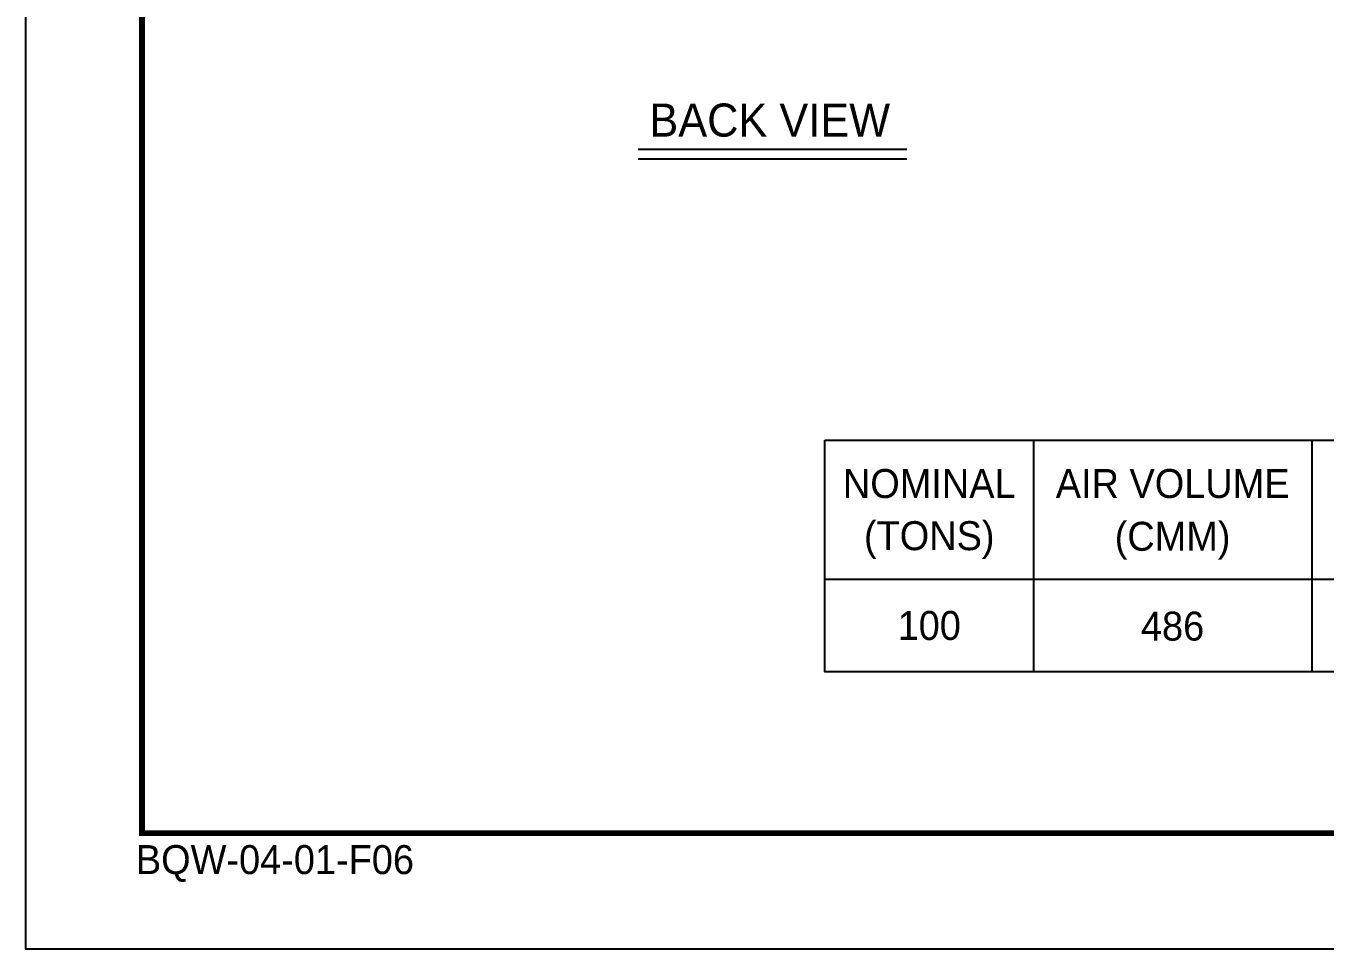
# Model space of a CAD drawing. Header units: millimetres. Extents: x 87724 to 117132, y 70018 to 90813.
# Drawn here: x 87724 to 95575, y 70018 to 75594 of the extents above; entities that cross this region are included whole.
import ezdxf
from ezdxf.enums import TextEntityAlignment as Align

# ---------------------------------------------------------------- set-up
doc = ezdxf.new("R2010")
doc.units = ezdxf.units.MM
for name, color, linetype in [('냉각탑_box', 1, 'Continuous'), ('냉각탑_form', 1, 'Continuous'), ('냉각탑_text', 3, 'Continuous')]:
    doc.layers.add(name, color=color, linetype=linetype)
doc.styles.add('돋움', font='Dotum.ttf')

msp = doc.modelspace()

# ---------------------------------------------------------------- linework, layer by layer
at = {"layer": 'Defpoints'}
msp.add_lwpolyline([(87724.4, 90813.3), (117131.6, 90813.3), (117131.6, 70018.2), (87724.4, 70018.2)], close=True, dxfattribs=at)
at = {"layer": '냉각탑_box'}
for p, q in [((91420.9, 74850.9), (93044.3, 74850.9)), ((91420.9, 74792.7), (93044.3, 74792.7)), ((93809.2, 73092.7), (93809.2, 71692.7)), ((95489.2, 73092.7), (95489.2, 71692.7)), ((92549.2, 72252.7), (107599.2, 72252.7))]:
    msp.add_line(p, q, dxfattribs=at)
msp.add_lwpolyline([(92549.2, 73092.7), (107599.2, 73092.7), (107599.2, 71692.7), (92549.2, 71692.7)], close=True, dxfattribs=at)
at = {"layer": '냉각탑_form', "const_width": 35}
msp.add_lwpolyline([(88424.6, 90113.1), (88424.6, 70718.4), (116431.5, 70718.4), (116431.5, 90113.1)], close=True, dxfattribs=at)

# ---------------------------------------------------------------- texts
at = {"layer": '냉각탑_form', "style": '돋움'}
msp.add_text('BQW-04-01-F06', height=175.043, dxfattribs=at).set_placement((88387.8, 70470.8))
at = {"layer": '냉각탑_text', "style": '돋움'}
for s, height, p in [('BACK VIEW', 199.97, (92215.9, 75025.8)), ('NOMINAL', 175, (93179.2, 72830.2)), ('AIR VOLUME', 175, (94649.2, 72830.2)), ('(TONS)', 175, (93179.2, 72515.2)), ('(CMM)', 175, (94648.7, 72511.4)), ('100', 175, (93179.2, 71972.7)), ('486', 175, (94648.7, 71968.9))]:
    msp.add_text(s, height=height, dxfattribs=at).set_placement(p, align=Align.MIDDLE_CENTER)

doc.saveas('drawing.dxf')
